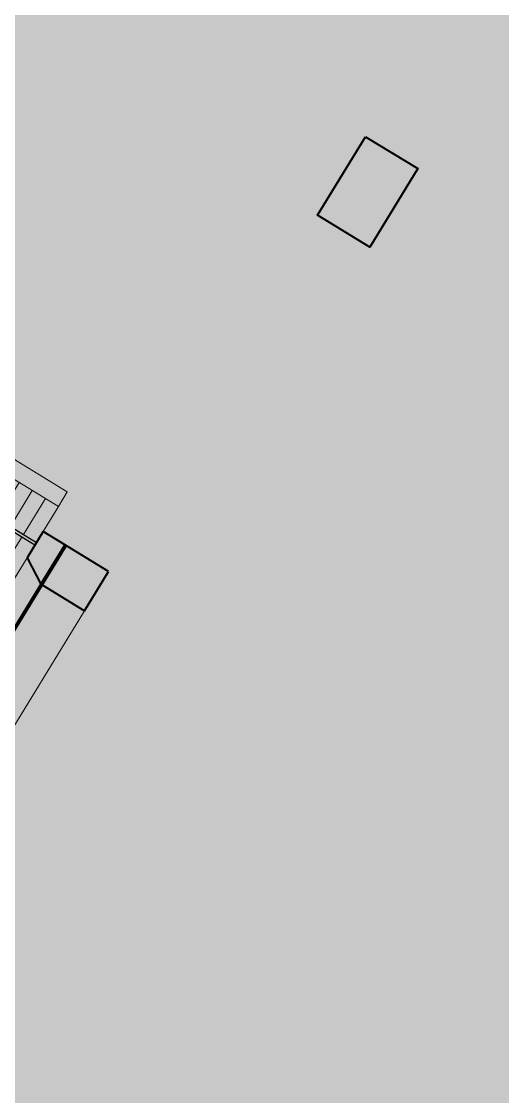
# Model space of a CAD drawing. Extents: x 11425 to 15501, y 6544 to 9114.
# Drawn here: x 11485.71 to 11488.85, y 8977.03 to 8984.04 of the extents above; entities that cross this region are included whole.
import ezdxf

# ---------------------------------------------------------------- set-up
doc = ezdxf.new("R2010")
doc.units = 0
for name, color, linetype, lineweight in [('МГТ-АМ-АР-Стены монолитные', 5, 'Continuous', 40), ('МГТ-АМ-АР-Штриховка монолит', 250, 'Continuous', 5), ('МГТ-АР-Перегородки  125 мм', 125, 'Continuous', 25)]:
    doc.layers.add(name, color=color, linetype=linetype, lineweight=lineweight)
doc.layers.add('МГТ_АР_Эскалаторы', color=7, linetype='Continuous')

msp = doc.modelspace()

# ---------------------------------------------------------------- hatches: boundary and pattern name
at = {"transparency": 33554559}
h = msp.add_hatch(color=1, dxfattribs=at)
h.dxf.hatch_style = 1
h.paths.add_polyline_path([(11469.4433, 8969.1299), (11480.3322, 8962.4013), (11509.0411, 9009.3096), (11498.1248, 9015.9944)])
h.paths.add_polyline_path([(11511.1161, 9098.1937), (11515.024, 9106.4119), (11559.1855, 9085.4126), (11555.2776, 9077.1944)])
at = {"layer": 'МГТ-АМ-АР-Штриховка монолит', "lineweight": 9}
h = msp.add_hatch(dxfattribs=at)
h.set_pattern_fill('ANSI35', color=256, scale=50, style=0)
h.paths.add_polyline_path([(11487.9587, 8983.2917), (11488.2999, 8983.0829), (11487.9867, 8982.5711), (11487.6455, 8982.7799)])
at = {"layer": 'МГТ_АР_Эскалаторы', "lineweight": 9}
h = msp.add_hatch(dxfattribs=at)
h.set_pattern_fill('FP_39', color=1, scale=0.001, angle=148.53305, style=0, pattern_type=2)
h.set_pattern_definition([(58.533, (11485.48075, 8980.10561), (-0.085294, 0.052201), [])])
h.paths.add_polyline_path([(11485.8528, 8980.7135), (11485.9534, 8980.8779), (11485.1005, 8981.3999), (11484.9571, 8981.1657), (11485.81, 8980.6437)], flags=0)
h = msp.add_hatch(dxfattribs=at)
h.set_pattern_fill('FP_40', color=1, scale=0.001, angle=148.53305, style=0, pattern_type=2)
h.set_pattern_definition([(58.533, (11485.34636, 8979.88603), (-0.085294, 0.052201), [])])
h.paths.add_polyline_path([(11485.7484, 8980.543), (11485.799, 8980.6256), (11484.946, 8981.1476), (11484.8227, 8980.9461), (11485.6757, 8980.4241), (11485.6962, 8980.4577)], flags=0)

# ---------------------------------------------------------------- linework, layer by layer
at = {"layer": 'МГТ-АМ-АР-Стены монолитные', "color": 1, "elevation": 0}
msp.add_lwpolyline([(11487.9587, 8983.2917), (11488.2999, 8983.0829), (11487.9867, 8982.5711), (11487.6455, 8982.7799)], close=True, dxfattribs=at)
at = {"layer": 'МГТ-АР-Перегородки  125 мм', "color": 1, "lineweight": 30}
msp.add_line((11487.9867, 8982.5711, 0), (11487.8161, 8982.6755, 0), dxfattribs=at)
at = {"layer": 'МГТ_АР_Эскалаторы', "color": 1, "lineweight": 9}
for p, q in [((11486.0114, 8980.9727, 0), (11485.1585, 8981.4947, 0)), ((11485.1005, 8981.3999, 0), (11485.9534, 8980.8779, 0)), ((11485.81, 8980.6437, 0), (11484.9571, 8981.1657, 0)), ((11485.9534, 8980.8779, 0), (11486.0114, 8980.9727, 0)), ((11485.9534, 8980.8779, 0), (11485.8528, 8980.7135, 0)), ((11485.0623, 8979.4219, 0), (11485.7484, 8980.543, 0)), ((11485.4757, 8979.1396, 0), (11486.1227, 8980.1967, 0))]:
    msp.add_line(p, q, dxfattribs=at)
at = {"layer": 'МГТ_АР_Эскалаторы', "color": 1}
for p, q in [((11485.799, 8980.6256, 0), (11484.946, 8981.1476, 0)), ((11484.9571, 8981.1657, 0), (11485.81, 8980.6437, 0))]:
    msp.add_line(p, q, dxfattribs=at)
at = {"layer": 'МГТ_АР_Эскалаторы', "color": 1, "lineweight": 40}
for p, q in [((11485.8528, 8980.7135, 0), (11485.7484, 8980.543, 0)), ((11486.2793, 8980.4525, 0), (11485.8528, 8980.7135, 0)), ((11485.995, 8980.6265, 0), (11485.0032, 8979.0059, 0)), ((11485.0117, 8979.0007, 0), (11486.0035, 8980.6213, 0)), ((11486.0035, 8980.6213, 0), (11485.995, 8980.6265, 0)), ((11485.7484, 8980.543, 0), (11485.8384, 8980.3707, 0)), ((11485.8384, 8980.3707, 0), (11485.9428, 8980.5412, 0)), ((11485.9513, 8980.536, 0), (11485.8469, 8980.3654, 0)), ((11485.9428, 8980.5412, 0), (11485.9513, 8980.536, 0)), ((11486.1227, 8980.1967, 0), (11486.2793, 8980.4525, 0)), ((11485.8469, 8980.3654, 0), (11486.1227, 8980.1967, 0))]:
    msp.add_line(p, q, dxfattribs=at)

doc.saveas('drawing.dxf')
